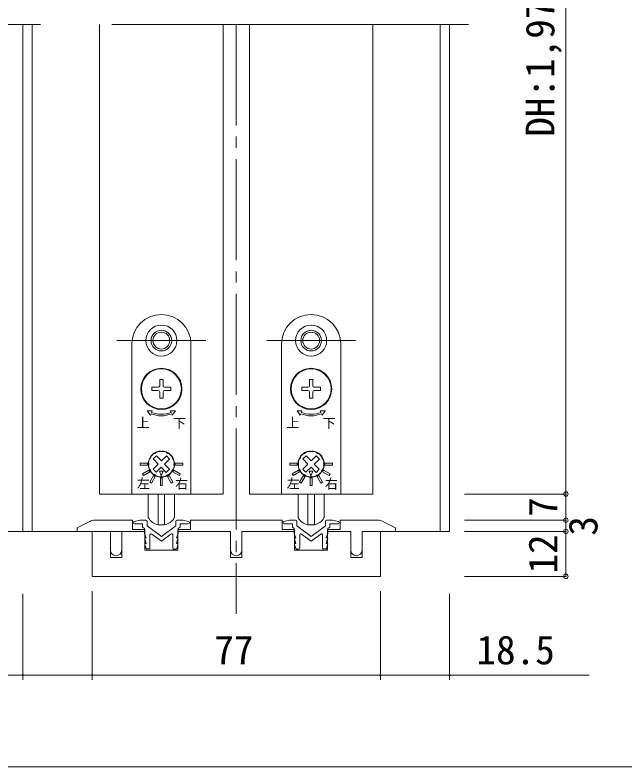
# Model space of a CAD drawing. Units: millimetres on the paper, enlarged 10 times, with parts at other scales. Extents: x -2000 to 2000, y -1385 to 1385.
# Drawn here: x -1029 to -486, y -68 to 602 of the extents above; entities that cross this region are included whole.
import ezdxf
from ezdxf.enums import TextEntityAlignment as Align

# ---------------------------------------------------------------- set-up
doc = ezdxf.new("R2010")
doc.units = ezdxf.units.MM
doc.header["$LTSCALE"] = 10
doc.header["$PDMODE"] = 32
doc.header["$PDSIZE"] = 4
for name, pattern in [('CHAIN2', [12, 9, -1, 1, -1]), ('USER1', [19.05, 12.7, -6.35]), ('USER4', [50.8, 31.75, -6.35, 6.35, -6.35])]:
    doc.linetypes.add(name, pattern=pattern)
for name, color, linetype, lineweight in [('1-0_H-SYM', 7, 'Continuous', 20), ('1-1_0', 7, 'Continuous', 20), ('2-0_18', 7, 'Continuous', 18)]:
    doc.layers.add(name, color=color, linetype=linetype, lineweight=lineweight)
doc.styles.add('ＭＳ ゴシック', font='')
doc.styles.get('ＭＳ ゴシック').set_extended_font_data('MS Gothic')

msp = doc.modelspace()

# ---------------------------------------------------------------- linework, layer by layer
at = {"layer": '1-0_H-SYM'}
msp.add_lwpolyline([(380, -67.5), (-1950, -67.5), (-1950, 1335)], dxfattribs=at)
msp.add_lwpolyline([(380, -67.5), (-1950, -67.5), (-1950, 1335)], dxfattribs=at)
at = {"layer": '1-1_0'}
msp.add_lwpolyline([(380, -67.5), (-1950, -67.5), (-1950, 1335)], dxfattribs=at)
at = {"layer": '2-0_18', "linetype": 'USER4', "lineweight": 20}
msp.add_line((-625.11, 593.96), (-1038.44, 593.96), dxfattribs=at)
at = {"layer": '2-0_18', "lineweight": 20}
for p, q in [((-1021.78, 593.96), (-1021.78, 142.29)), ((-1013.44, 593.96), (-1013.44, 142.29)), ((-953.44, 593.96), (-953.44, 175.62)), ((-843.44, 593.96), (-843.44, 175.62)), ((-820.11, 593.96), (-820.11, 175.62)), ((-710.11, 593.96), (-710.11, 175.62)), ((-650.11, 593.96), (-650.11, 142.29)), ((-641.78, 593.96), (-641.78, 142.29)), ((-953.44, 175.62), (-843.44, 175.62)), ((-820.11, 175.62), (-710.11, 175.62)), ((-957.75, 152.29), (-924.28, 152.29)), ((-923.44, 149.96), (-923.44, 150.15)), ((-917.55, 152.27), (-922.66, 151.13)), ((-922.44, 148.96), (-919, 148.96)), ((-919, 148.96), (-915.11, 148.96)), ((-917.33, 152.29), (-912.22, 152.29)), ((-911.22, 151.29), (-911.22, 147.29)), ((-885.66, 151.29), (-885.66, 147.29)), ((-879.55, 152.29), (-884.66, 152.29)), ((-877.89, 148.96), (-881.78, 148.96)), ((-881.78, 146.04), (-881.78, 148.96)), ((-879.34, 152.27), (-874.23, 151.13)), ((-874.44, 148.96), (-877.89, 148.96)), ((-873.44, 150.15), (-873.44, 149.96)), ((-872.6, 152.29), (-799, 152.29)), ((-790.95, 152.29), (-864.55, 152.29)), ((-790.11, 150.15), (-790.11, 149.96)), ((-784.22, 152.27), (-789.33, 151.13)), ((-789.11, 148.96), (-785.66, 148.96)), ((-785.66, 148.96), (-781.78, 148.96)), ((-784, 152.29), (-778.89, 152.29)), ((-781.78, 146.04), (-781.78, 148.96)), ((-777.89, 151.29), (-777.89, 147.29)), ((-752.33, 151.29), (-752.33, 147.29)), ((-746.22, 152.29), (-751.33, 152.29)), ((-744.55, 148.96), (-748.44, 148.96)), ((-746, 152.27), (-740.89, 151.13)), ((-741.11, 148.96), (-744.55, 148.96)), ((-740.11, 149.96), (-740.11, 150.15)), ((-705.8, 152.29), (-739.28, 152.29)), ((-965.11, 142.29), (-1021.78, 142.29)), ((-913.44, 142.29), (-1021.78, 142.29)), ((-960.11, 142.29), (-973.44, 142.29)), ((-943.78, 142.29), (-960.11, 142.29)), ((-960.11, 102.29), (-960.11, 142.29)), ((-943.78, 142.29), (-943.78, 118.96)), ((-913.11, 142.29), (-933.78, 142.29)), ((-915.11, 146.04), (-913.44, 144.79)), ((-913.44, 140.74), (-913.44, 144.79)), ((-911.22, 147.29), (-898.44, 137.71)), ((-898.44, 137.71), (-885.66, 147.29)), ((-836.78, 142.29), (-883.78, 142.29)), ((-883.78, 142.29), (-836.78, 142.29)), ((-881.78, 146.04), (-883.44, 144.79)), ((-883.44, 140.74), (-883.44, 144.79)), ((-826.78, 142.29), (-779.78, 142.29)), ((-826.78, 142.29), (-826.78, 118.96)), ((-795.11, 142.29), (-811.44, 142.29)), ((-780.11, 142.29), (-795.11, 142.29)), ((-781.78, 146.04), (-780.11, 144.79)), ((-780.11, 140.74), (-780.11, 144.79)), ((-765.11, 137.71), (-777.89, 147.29)), ((-752.33, 147.29), (-765.11, 137.71)), ((-748.44, 146.04), (-750.11, 144.79)), ((-750.11, 140.74), (-750.11, 144.79)), ((-750.11, 142.29), (-729.78, 142.29)), ((-719.78, 142.29), (-703.44, 142.29)), ((-719.78, 142.29), (-719.78, 118.96)), ((-703.44, 142.29), (-641.78, 142.29)), ((-703.44, 142.29), (-690.11, 142.29)), ((-703.44, 102.29), (-703.44, 142.29)), ((-913.4, 140.51), (-911.96, 136.66)), ((-913.15, 135.8), (-911.91, 131.66)), ((-912.51, 136.66), (-911.96, 136.66)), ((-908.61, 127.32), (-908.61, 139.16)), ((-898.44, 133.54), (-907.01, 139.96)), ((-898.44, 133.54), (-889.88, 139.96)), ((-888.28, 127.29), (-888.28, 139.16)), ((-883.48, 140.51), (-884.94, 136.62)), ((-884.34, 136.62), (-884.94, 136.62)), ((-883.7, 135.76), (-884.94, 131.62)), ((-780.07, 140.51), (-778.61, 136.62)), ((-779.85, 135.76), (-778.61, 131.62)), ((-779.21, 136.62), (-778.61, 136.62)), ((-775.28, 127.29), (-775.28, 139.16)), ((-765.11, 133.54), (-773.68, 139.96)), ((-765.11, 133.54), (-756.54, 139.96)), ((-754.94, 127.32), (-754.94, 139.16)), ((-750.4, 135.8), (-751.64, 131.66)), ((-750.15, 140.51), (-751.6, 136.66)), ((-751.04, 136.66), (-751.6, 136.66)), ((-912.05, 127.13), (-913.15, 130.8)), ((-912.51, 131.66), (-911.91, 131.66)), ((-884.34, 131.62), (-884.94, 131.62)), ((-884.8, 127.1), (-883.7, 130.76)), ((-778.75, 127.1), (-779.85, 130.76)), ((-779.21, 131.62), (-778.61, 131.62)), ((-751.04, 131.66), (-751.64, 131.66)), ((-751.5, 127.13), (-750.4, 130.8)), ((-911.41, 126.66), (-909.28, 126.66)), ((-885.44, 126.62), (-887.61, 126.62)), ((-778.11, 126.62), (-775.94, 126.62)), ((-752.14, 126.66), (-754.28, 126.66)), ((-831.78, 102.29), (-960.11, 102.29)), ((-795.11, 102.29), (-960.11, 102.29)), ((-868.44, 102.29), (-703.44, 102.29)), ((-831.78, 102.29), (-703.44, 102.29))]:
    msp.add_line(p, q, dxfattribs=at)
at = {"layer": '2-0_18', "color": 4, "linetype": 'CHAIN2', "lineweight": 9}
msp.add_line((-831.78, 593.96), (-831.78, 68.96), dxfattribs=at)
at = {"layer": '2-0_18', "color": 2, "linetype": 'USER1'}
for p, q in [((-937.94, 312.29), (-858.94, 312.29)), ((-804.61, 312.29), (-725.61, 312.29))]:
    msp.add_line(p, q, dxfattribs=at)
at = {"layer": '2-0_18'}
for p, q in [((-924.78, 309.29), (-924.78, 175.62)), ((-872.11, 175.62), (-872.11, 309.29)), ((-791.44, 309.29), (-791.44, 175.62)), ((-738.78, 175.62), (-738.78, 309.29)), ((-896.94, 277.62), (-899.94, 277.62)), ((-899.94, 272.12), (-899.94, 277.62)), ((-896.94, 272.12), (-896.94, 277.62)), ((-763.61, 277.62), (-766.61, 277.62)), ((-766.61, 272.12), (-766.61, 277.62)), ((-763.61, 272.12), (-763.61, 277.62)), ((-890.11, 270.79), (-895.61, 270.79)), ((-890.11, 270.79), (-890.11, 267.79)), ((-756.78, 270.79), (-762.28, 270.79)), ((-756.78, 270.79), (-756.78, 267.79)), ((-901.28, 267.79), (-906.78, 267.79)), ((-899.94, 260.96), (-899.94, 266.46)), ((-896.94, 260.96), (-896.94, 266.46)), ((-890.11, 267.79), (-895.61, 267.79)), ((-767.94, 267.79), (-773.44, 267.79)), ((-766.61, 260.96), (-766.61, 266.46)), ((-763.61, 260.96), (-763.61, 266.46)), ((-756.78, 267.79), (-762.28, 267.79)), ((-896.94, 260.96), (-899.94, 260.96)), ((-763.61, 260.96), (-766.61, 260.96)), ((-898.41, 205.12), (-893.88, 209.54)), ((-765.07, 205.12), (-760.54, 209.54)), ((-905.8, 197.9), (-901.27, 202.32)), ((-901.27, 202.32), (-905.69, 206.86)), ((-772.47, 197.9), (-767.94, 202.32)), ((-767.94, 202.32), (-772.36, 206.86)), ((-903.01, 195.04), (-905.8, 197.9)), ((-903.01, 195.04), (-898.48, 199.46)), ((-894.05, 194.93), (-898.48, 199.46)), ((-891.19, 197.72), (-894.05, 194.93)), ((-769.68, 195.04), (-772.47, 197.9)), ((-769.68, 195.04), (-765.14, 199.46)), ((-760.72, 194.93), (-765.14, 199.46)), ((-757.86, 197.72), (-760.72, 194.93)), ((-924.78, 175.62), (-872.11, 175.62)), ((-910.11, 155.18), (-910.11, 175.62)), ((-901.36, 175.62), (-901.36, 148.11)), ((-895.53, 175.62), (-895.53, 148.11)), ((-886.78, 175.62), (-886.78, 155.18)), ((-791.44, 175.62), (-738.78, 175.62)), ((-776.78, 155.18), (-776.78, 175.62)), ((-768.03, 175.62), (-768.03, 148.11)), ((-762.19, 175.62), (-762.19, 148.11)), ((-753.44, 175.62), (-753.44, 155.18)), ((-901.36, 148.11), (-895.53, 148.11)), ((-768.03, 148.11), (-762.19, 148.11))]:
    msp.add_line(p, q, dxfattribs=at)
at = {"layer": '2-0_18', "color": 4, "lineweight": 9}
for p, q in [((-538.3, 175.62), (-628.44, 175.62)), ((-538.3, 175.62), (-538.3, 152.29)), ((-538.3, 152.29), (-628.44, 152.29)), ((-538.3, 152.29), (-538.3, 142.29)), ((-1021.78, 142.29), (-1349.71, 142.29)), ((-538.3, 142.29), (-628.44, 142.29)), ((-538.3, 142.29), (-538.3, 102.29)), ((-538.3, 102.29), (-628.44, 102.29)), ((-1021.78, 86.86), (-1021.78, 9.98)), ((-641.78, 86.86), (-641.78, 9.98)), ((-960.11, 14.15), (-1145.88, 14.15)), ((-960.63, 14.15), (-959.59, 14.15)), ((-959.59, 14.15), (-960.63, 14.15))]:
    msp.add_line(p, q, dxfattribs=at)
for points in [[(-538.3, 175.62), (-538.3, 939.44), (-538.3, 966.11)], [(-960.11, 86.86), (-960.11, 9.98), (-960.11, 88.96), (-960.11, 9.98)], [(-703.44, 86.86), (-703.44, 9.98), (-703.44, 88.96), (-703.44, 9.98)], [(-960.11, 14.15), (-703.44, 14.15), (-517.67, 14.15)]]:
    msp.add_lwpolyline(points, dxfattribs=at)
at = {"layer": '2-0_18'}
for points in [[(-901.28, 270.79), (-906.78, 270.79), (-906.78, 267.79)], [(-767.94, 270.79), (-773.44, 270.79), (-773.44, 267.79)], [(-907.12, 248.35), (-906.61, 249.58), (-910.94, 249.58), (-908.14, 245.88), (-907.63, 247.12)], [(-889.26, 247.12), (-888.75, 245.88), (-885.95, 249.58), (-890.28, 249.58), (-889.77, 248.35)], [(-773.78, 248.35), (-773.27, 249.58), (-777.6, 249.58), (-774.8, 245.88), (-774.29, 247.12)], [(-755.92, 247.12), (-755.41, 245.88), (-752.62, 249.58), (-756.95, 249.58), (-756.44, 248.35)], [(-898.41, 205.12), (-902.83, 209.65), (-905.69, 206.86)], [(-891.19, 197.72), (-895.61, 202.26), (-891.08, 206.68), (-893.88, 209.54)], [(-765.07, 205.12), (-769.5, 209.65), (-772.36, 206.86)], [(-757.86, 197.72), (-762.28, 202.26), (-757.75, 206.68), (-760.54, 209.54)]]:
    msp.add_lwpolyline(points, dxfattribs=at)
for points in [[(-917.44, 201.46), (-910.78, 201.46), (-910.78, 203.12), (-917.44, 203.12)], [(-879.44, 203.12), (-886.11, 203.12), (-886.11, 201.46), (-879.44, 201.46)], [(-784.11, 201.46), (-777.44, 201.46), (-777.44, 203.12), (-784.11, 203.12)], [(-746.11, 203.12), (-752.78, 203.12), (-752.78, 201.46), (-746.11, 201.46)], [(-914.48, 192.07), (-908.71, 195.4), (-909.54, 196.84), (-915.31, 193.51)], [(-898.57, 191.96), (-896.85, 195.94), (-900.19, 195.98)], [(-881.57, 193.51), (-887.34, 196.84), (-888.18, 195.4), (-882.4, 192.07)], [(-781.15, 192.07), (-775.37, 195.4), (-776.21, 196.84), (-781.98, 193.51)], [(-765.24, 191.96), (-763.52, 195.94), (-766.85, 195.98)], [(-748.24, 193.51), (-754.01, 196.84), (-754.84, 195.4), (-749.07, 192.07)], [(-907.22, 185.42), (-903.89, 191.19), (-905.33, 192.03), (-908.66, 186.25)], [(-897.61, 189.96), (-899.28, 189.96), (-899.28, 183.29), (-897.61, 183.29)], [(-888.22, 186.25), (-891.55, 192.03), (-893, 191.19), (-889.66, 185.42)], [(-773.89, 185.42), (-770.55, 191.19), (-772, 192.03), (-775.33, 186.25)], [(-764.28, 189.96), (-765.94, 189.96), (-765.94, 183.29), (-764.28, 183.29)], [(-754.89, 186.25), (-758.22, 192.03), (-759.66, 191.19), (-756.33, 185.42)]]:
    msp.add_lwpolyline(points, close=True, dxfattribs=at)
at = {"layer": '2-0_18', "lineweight": 20}
for points in [[(-973.44, 142.29), (-973.44, 145.62), (-962.22, 151.23)], [(-924.28, 152.29), (-924.28, 143.96), (-913.11, 143.96), (-913.11, 125.62), (-883.78, 125.62), (-883.78, 143.96)], [(-915.11, 146.04), (-915.11, 147.71), (-915.11, 148.96)], [(-883.74, 143.96), (-872.6, 143.96), (-872.6, 152.29)], [(-779.82, 143.96), (-790.95, 143.96), (-790.95, 152.29)], [(-739.28, 152.29), (-739.28, 143.96), (-750.44, 143.96), (-750.44, 125.62), (-779.78, 125.62), (-779.78, 143.96)], [(-748.44, 146.04), (-748.44, 147.71), (-748.44, 148.96)], [(-690.11, 142.29), (-690.11, 145.62), (-701.33, 151.23)], [(-933.78, 142.29), (-933.78, 118.96), (-943.78, 118.96)], [(-881.78, 142.29), (-868.44, 142.29), (-852.11, 142.29)], [(-836.78, 142.29), (-836.78, 118.96), (-826.78, 118.96)], [(-729.78, 142.29), (-729.78, 118.96), (-719.78, 118.96)]]:
    msp.add_lwpolyline(points, dxfattribs=at)
at = {"layer": '2-0_18'}
for centre, radius in [((-898.44, 312.29), 13.83), ((-765.11, 312.29), 13.83), ((-898.44, 312.29), 9.17), ((-898.44, 312.29), 7.5), ((-765.11, 312.29), 9.17), ((-765.11, 312.29), 7.5), ((-898.44, 269.29), 18.33), ((-898.44, 269.29), 17.83), ((-765.11, 269.29), 18.33), ((-765.11, 269.29), 17.83)]:
    msp.add_circle(centre, radius, dxfattribs=at)
at = {"layer": '2-0_18', "color": 4, "lineweight": 9}
msp.add_circle((-703.44, 14.15), 0.521, dxfattribs=at)
at = {"layer": '2-0_18'}
for centre, radius, start, end in [((-898.44, 309.29), 26.33, 0, 180), ((-765.11, 309.29), 26.33, 0, 180), ((-901.28, 272.12), 1.33, 270, 360), ((-895.61, 272.12), 1.33, 180, 270), ((-767.94, 272.12), 1.33, 270, 360), ((-762.28, 272.12), 1.33, 180, 270), ((-901.28, 266.46), 1.33, 360, 90), ((-895.61, 266.46), 1.33, 90, 180), ((-767.94, 266.46), 1.33, 360, 90), ((-762.28, 266.46), 1.33, 90, 180), ((-898.44, 269.29), 22.67, 247.5, 292.5), ((-765.11, 269.29), 22.67, 247.5, 292.5), ((-898.44, 269.29), 24, 247.5, 292.5), ((-765.11, 269.29), 24, 247.5, 292.5), ((-898.44, 202.29), 11.67, 98.90298, 201.09702), ((-898.44, 202.29), 11.17, 146.90028, 151.69834), ((-904.53, 207.74), 3.33, 138.17431, 168.71996), ((-898.44, 202.29), 11.5, 130.42431, 138.17431), ((-903.74, 208.51), 3.33, 99.87866, 130.42431), ((-898.44, 202.29), 11.17, 116.90028, 121.69834), ((-900.99, 210.05), 3.33, 108.17431, 138.71996), ((-898.44, 202.29), 11.5, 100.42431, 108.17431), ((-899.92, 210.32), 3.33, 69.87866, 100.42431), ((-899.89, 211.51), 2.33, 72.61143, 98.90298), ((-898.44, 216.12), 2.5, 252.61143, 287.38857), ((-898.44, 202.29), 11.17, 86.90028, 91.69834), ((-896.77, 210.28), 3.33, 78.17431, 108.71996), ((-897, 211.51), 2.33, 81.09702, 107.38857), ((-898.44, 202.29), 11.67, 338.90298, 81.09702), ((-898.44, 202.29), 11.5, 70.42431, 78.17431), ((-895.71, 209.98), 3.33, 39.87866, 70.42431), ((-898.44, 202.29), 11.17, 56.90028, 61.69834), ((-893, 208.38), 3.33, 48.17431, 78.71996), ((-898.44, 202.29), 11.5, 40.42431, 48.17431), ((-892.23, 207.59), 3.33, 9.87866, 40.42431), ((-898.44, 202.29), 11.17, 26.90028, 31.69834), ((-765.11, 202.29), 11.67, 98.90298, 201.09702), ((-765.11, 202.29), 11.17, 146.90028, 151.69834), ((-771.19, 207.74), 3.33, 138.17431, 168.71996), ((-765.11, 202.29), 11.5, 130.42431, 138.17431), ((-770.4, 208.51), 3.33, 99.87866, 130.42431), ((-765.11, 202.29), 11.17, 116.90028, 121.69834), ((-767.66, 210.05), 3.33, 108.17431, 138.71996), ((-765.11, 202.29), 11.5, 100.42431, 108.17431), ((-766.59, 210.32), 3.33, 69.87866, 100.42431), ((-766.55, 211.51), 2.33, 72.61143, 98.90298), ((-765.11, 216.12), 2.5, 252.61143, 287.38857), ((-765.11, 202.29), 11.17, 86.90028, 91.69834), ((-763.44, 210.28), 3.33, 78.17431, 108.71996), ((-763.66, 211.51), 2.33, 81.09702, 107.38857), ((-765.11, 202.29), 11.67, 338.90298, 81.09702), ((-765.11, 202.29), 11.5, 70.42431, 78.17431), ((-762.37, 209.98), 3.33, 39.87866, 70.42431), ((-765.11, 202.29), 11.17, 56.90028, 61.69834), ((-759.66, 208.38), 3.33, 48.17431, 78.71996), ((-765.11, 202.29), 11.5, 40.42431, 48.17431), ((-758.89, 207.59), 3.33, 9.87866, 40.42431), ((-765.11, 202.29), 11.17, 26.90028, 31.69834), ((-906.47, 200.81), 3.33, 159.87866, 190.42431), ((-906.44, 203.96), 3.33, 168.17431, 198.71996), ((-898.44, 202.29), 11.5, 160.42431, 168.17431), ((-898.44, 202.29), 11.17, 176.90028, 181.69834), ((-906.14, 205.03), 3.33, 129.87866, 160.42431), ((-890.68, 204.84), 3.33, 18.17431, 48.71996), ((-898.44, 202.29), 11.5, 10.42431, 18.17431), ((-898.44, 202.29), 11.17, 356.90028, 1.69834), ((-890.45, 200.62), 3.33, 348.17431, 18.71996), ((-890.41, 203.77), 3.33, 339.87866, 10.42431), ((-773.14, 200.81), 3.33, 159.87866, 190.42431), ((-773.1, 203.96), 3.33, 168.17431, 198.71996), ((-765.11, 202.29), 11.5, 160.42431, 168.17431), ((-765.11, 202.29), 11.17, 176.90028, 181.69834), ((-772.8, 205.03), 3.33, 129.87866, 160.42431), ((-757.35, 204.84), 3.33, 18.17431, 48.71996), ((-765.11, 202.29), 11.5, 10.42431, 18.17431), ((-765.11, 202.29), 11.17, 356.90028, 1.69834), ((-757.12, 200.62), 3.33, 348.17431, 18.71996), ((-757.08, 203.77), 3.33, 339.87866, 10.42431), ((-898.44, 202.29), 11.5, 190.42431, 198.17431), ((-906.2, 199.74), 3.33, 198.17431, 228.71996), ((-907.15, 198.93), 2.33, 201.09702, 227.38857), ((-910.42, 195.37), 2.5, 12.61143, 47.38857), ((-898.44, 202.29), 11.17, 206.90028, 211.69834), ((-905.71, 196.43), 2.33, 192.61143, 218.90298), ((-904.66, 196.99), 3.33, 189.87866, 220.42431), ((-898.44, 202.29), 11.67, 218.90298, 321.09702), ((-898.44, 202.29), 11.5, 220.42431, 228.17431), ((-898.44, 202.29), 11.5, 310.42431, 318.17431), ((-892.36, 196.84), 3.33, 318.17431, 348.71996), ((-891.18, 196.43), 2.33, 321.09702, 347.38857), ((-898.44, 202.29), 11.17, 326.90028, 331.69834), ((-886.46, 195.37), 2.5, 132.61143, 167.38857), ((-890.75, 199.55), 3.33, 309.87866, 340.42431), ((-889.73, 198.93), 2.33, 312.61143, 338.90298), ((-898.44, 202.29), 11.5, 340.42431, 348.17431), ((-765.11, 202.29), 11.5, 190.42431, 198.17431), ((-772.87, 199.74), 3.33, 198.17431, 228.71996), ((-773.82, 198.93), 2.33, 201.09702, 227.38857), ((-777.09, 195.37), 2.5, 12.61143, 47.38857), ((-765.11, 202.29), 11.17, 206.90028, 211.69834), ((-772.37, 196.43), 2.33, 192.61143, 218.90298), ((-771.33, 196.99), 3.33, 189.87866, 220.42431), ((-765.11, 202.29), 11.67, 218.90298, 321.09702), ((-765.11, 202.29), 11.5, 220.42431, 228.17431), ((-765.11, 202.29), 11.5, 310.42431, 318.17431), ((-759.02, 196.84), 3.33, 318.17431, 348.71996), ((-757.85, 196.43), 2.33, 321.09702, 347.38857), ((-765.11, 202.29), 11.17, 326.90028, 331.69834), ((-753.13, 195.37), 2.5, 132.61143, 167.38857), ((-757.41, 199.55), 3.33, 309.87866, 340.42431), ((-756.4, 198.93), 2.33, 312.61143, 338.90298), ((-765.11, 202.29), 11.5, 340.42431, 348.17431), ((-903.89, 196.2), 3.33, 228.17431, 258.71996), ((-898.44, 202.29), 11.17, 236.90028, 241.69834), ((-901.18, 194.6), 3.33, 219.87866, 250.42431), ((-898.44, 202.29), 11.5, 250.42431, 258.17431), ((-900.12, 194.3), 3.33, 258.17431, 288.71996), ((-898.44, 202.29), 11.17, 266.90028, 271.69834), ((-896.96, 194.26), 3.33, 249.87866, 280.42431), ((-898.44, 202.29), 11.5, 280.42431, 288.17431), ((-895.9, 194.53), 3.33, 288.17431, 318.71996), ((-898.44, 202.29), 11.17, 296.90028, 301.69834), ((-893.15, 196.07), 3.33, 279.87866, 310.42431), ((-770.56, 196.2), 3.33, 228.17431, 258.71996), ((-765.11, 202.29), 11.17, 236.90028, 241.69834), ((-767.85, 194.6), 3.33, 219.87866, 250.42431), ((-765.11, 202.29), 11.5, 250.42431, 258.17431), ((-766.78, 194.3), 3.33, 258.17431, 288.71996), ((-765.11, 202.29), 11.17, 266.90028, 271.69834), ((-763.63, 194.26), 3.33, 249.87866, 280.42431), ((-765.11, 202.29), 11.5, 280.42431, 288.17431), ((-762.56, 194.53), 3.33, 288.17431, 318.71996), ((-765.11, 202.29), 11.17, 296.90028, 301.69834), ((-759.81, 196.07), 3.33, 279.87866, 310.42431), ((-908.44, 155.18), 1.67, 180, 210.56067), ((-898.4, 161.11), 13.33, 210.56067, 257.16143), ((-898.49, 161.11), 13.33, 282.83857, 329.43933), ((-888.44, 155.18), 1.67, 329.43933, 360), ((-775.11, 155.18), 1.67, 180, 210.56067), ((-765.06, 161.11), 13.33, 210.56067, 257.16143), ((-765.16, 161.11), 13.33, 282.83857, 329.43933), ((-755.11, 155.18), 1.67, 329.43933, 360)]:
    msp.add_arc(centre, radius, start, end, dxfattribs=at)
at = {"layer": '2-0_18', "lineweight": 20}
for centre, radius, start, end in [((-957.75, 142.29), 10, 90, 116.56505), ((-922.44, 150.15), 1, 102.52881, 180), ((-922.44, 149.96), 1, 180, 270), ((-917.33, 151.29), 1, 90, 102.52881), ((-917.33, 151.29), 1, 90, 102.52881), ((-917.33, 151.29), 1, 90, 102.52881), ((-917.33, 151.29), 1, 90, 102.52881), ((-912.22, 151.29), 1, 0, 90), ((-884.66, 151.29), 1, 90, 180), ((-879.55, 151.29), 1, 77.47119, 90), ((-874.44, 149.96), 1, 270, 0), ((-874.44, 150.15), 1, 0, 77.47119), ((-789.11, 150.15), 1, 102.52881, 180), ((-789.11, 149.96), 1, 180, 270), ((-784, 151.29), 1, 90, 102.52881), ((-778.89, 151.29), 1, 0, 90), ((-751.33, 151.29), 1, 90, 180), ((-746.22, 151.29), 1, 77.47119, 90), ((-746.22, 151.29), 1, 77.47119, 90), ((-746.22, 151.29), 1, 77.47119, 90), ((-746.22, 151.29), 1, 77.47119, 90), ((-741.11, 149.96), 1, 270, 0), ((-741.11, 150.15), 1, 0, 77.47119), ((-705.8, 142.29), 10, 63.43495, 90), ((-912.78, 140.74), 0.667, 180, 200.55605), ((-912.78, 140.74), 0.667, 180, 200.55605), ((-912.78, 140.74), 0.667, 180, 200.55605), ((-912.78, 140.74), 0.667, 180, 200.55605), ((-884.11, 140.74), 0.667, 339.44395, 0), ((-884.11, 140.74), 0.667, 339.44395, 0), ((-884.11, 140.74), 0.667, 339.44395, 0), ((-779.44, 140.74), 0.667, 180, 200.55605), ((-779.44, 140.74), 0.667, 180, 200.55605), ((-779.44, 140.74), 0.667, 180, 200.55605), ((-750.78, 140.74), 0.667, 339.44395, 0), ((-750.78, 140.74), 0.667, 339.44395, 0), ((-750.78, 140.74), 0.667, 339.44395, 0), ((-750.78, 140.74), 0.667, 339.44395, 0), ((-912.51, 135.99), 0.667, 90, 196.69924), ((-907.61, 139.16), 1, 53.1301, 180), ((-889.28, 139.16), 1, 0, 126.8699), ((-884.34, 135.96), 0.667, 343.30076, 90), ((-779.21, 135.96), 0.667, 90, 196.69924), ((-774.28, 139.16), 1, 53.1301, 180), ((-755.94, 139.16), 1, 0, 126.8699), ((-751.04, 135.99), 0.667, 343.30076, 90), ((-912.51, 130.99), 0.667, 90, 196.69924), ((-909.28, 127.32), 0.667, 270, 0), ((-887.61, 127.29), 0.667, 180, 270), ((-884.34, 130.96), 0.667, 343.30076, 90), ((-779.21, 130.96), 0.667, 90, 196.69924), ((-775.94, 127.29), 0.667, 270, 0), ((-754.28, 127.32), 0.667, 180, 270), ((-751.04, 130.99), 0.667, 343.30076, 90), ((-938.78, 125.62), 5, 180, 0), ((-911.41, 127.32), 0.667, 196.69924, 270), ((-885.44, 127.29), 0.667, 270, 343.30076), ((-831.78, 125.62), 5, 180, 0), ((-778.11, 127.29), 0.667, 196.69924, 270), ((-752.14, 127.32), 0.667, 270, 343.30076), ((-724.78, 125.62), 5, 180, 0)]:
    msp.add_arc(centre, radius, start, end, dxfattribs=at)
at = {"layer": '2-0_18', "color": 4, "lineweight": 9}
for centre, start, end in [((-1021.78, 14.15), 0, 180), ((-1021.78, 14.15), 180, 0), ((-960.11, 14.15), 0, 180), ((-960.11, 14.15), 180, 0), ((-641.78, 14.15), 0, 180), ((-641.78, 14.15), 180, 0)]:
    msp.add_arc(centre, 0.521, start, end, dxfattribs=at)
at = {"layer": '2-0_18', "color": 4}
for p in [(-538.3, 175.62), (-538.3, 152.29), (-538.3, 142.29), (-538.3, 102.29)]:
    msp.add_point(p, dxfattribs=at)

# ---------------------------------------------------------------- texts
at = {"layer": '2-0_18', "style": 'ＭＳ ゴシック'}
for s, p in [('DH:1,970', (-540.81, 493.87)), ('7', (-538.3, 155.21)), ('3', (-502.49, 138.54)), ('12', (-538.3, 104.79))]:
    msp.add_text(s, height=25.66, rotation=90, dxfattribs=at).set_placement(p, align=Align.BOTTOM_LEFT)
for s, height, p in [('上', 8.55, (-920.52, 232.23)), ('下', 8.55, (-888.2, 231.97)), ('上', 8.55, (-787.19, 232.23)), ('下', 8.55, (-754.86, 231.97)), ('左', 8.55, (-920.21, 178.05)), ('右', 8.55, (-886.23, 177.97)), ('左', 8.55, (-786.87, 178.05)), ('右', 8.55, (-752.9, 177.97)), ('77', 25.66, (-851.33, 16.23)), ('18.5', 25.66, (-617.96, 16.23))]:
    msp.add_text(s, height=height, dxfattribs=at).set_placement(p, align=Align.BOTTOM_LEFT)

doc.saveas('drawing.dxf')
